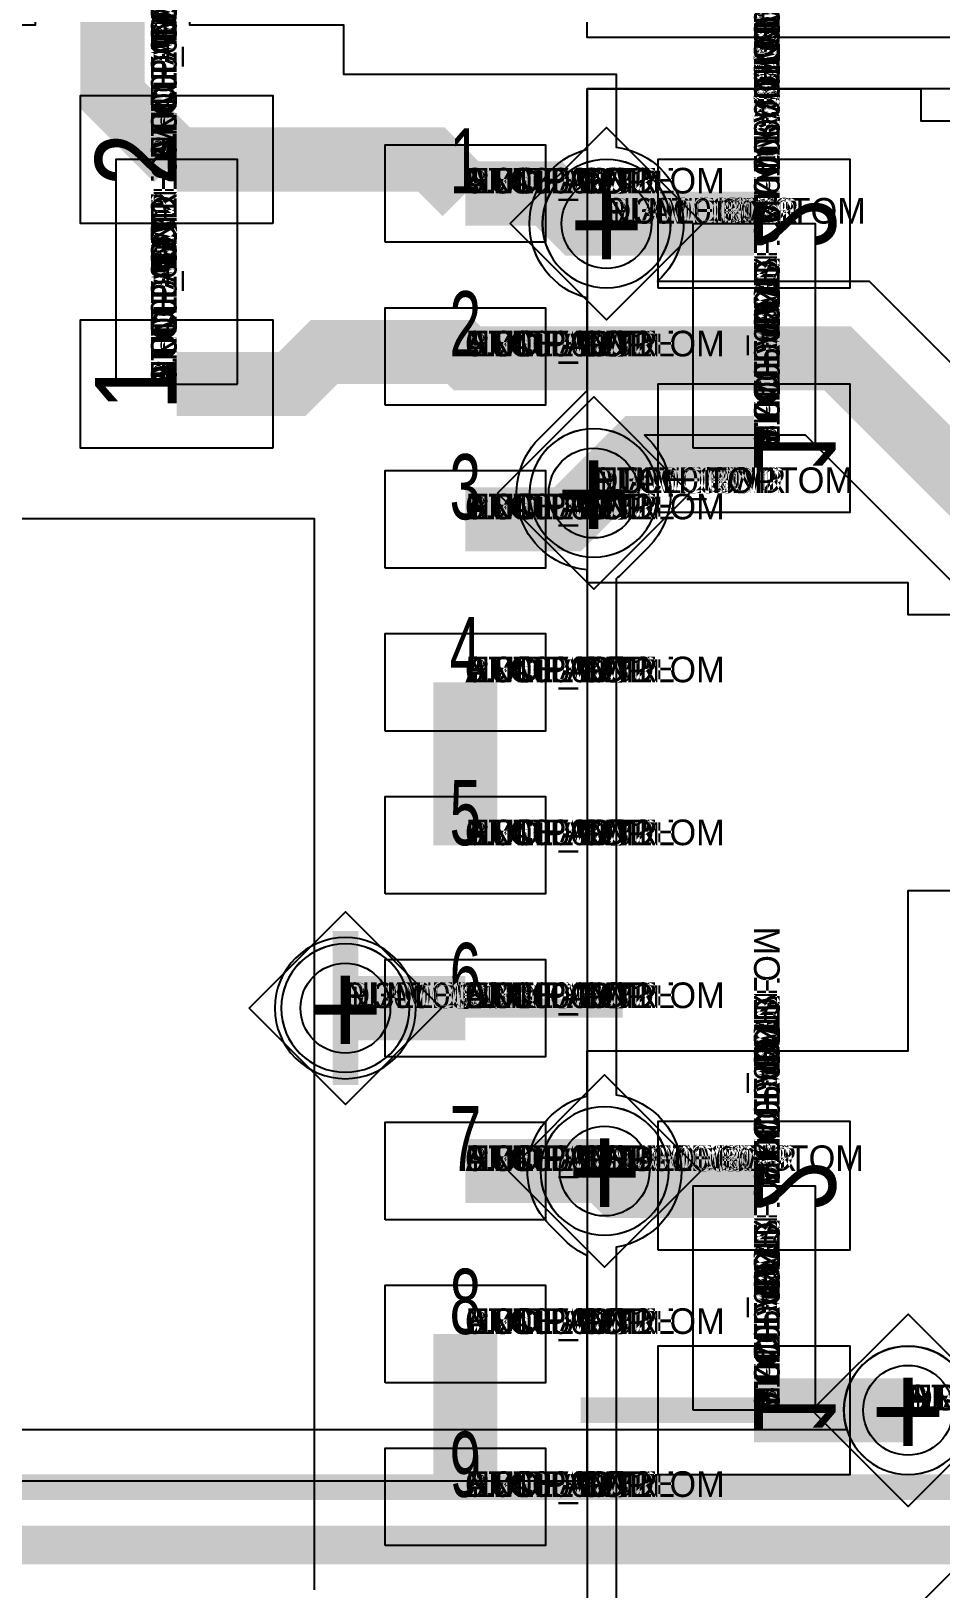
# Model space of a CAD drawing. Extents: x 0 to 323, y 0 to 320.
# Drawn here: x 78.58 to 85.67, y 242.41 to 254.56 of the extents above; entities that cross this region are included whole.
import ezdxf
from ezdxf.enums import TextEntityAlignment as Align

# ---------------------------------------------------------------- set-up
doc = ezdxf.new("R2010")
doc.units = 0
doc.header["$MEASUREMENT"] = 0
doc.layers.get('0').update_dxf_attribs({"linetype": 'CONTINUOUS'})
for name, color, linetype in [('CDN_FIGURES', 7, 'CONTINUOUS'), ('ETCH_BOTTOM', 7, 'CONTINUOUS'), ('ETCH_GND', 3, 'CONTINUOUS'), ('ETCH_INT1', 4, 'CONTINUOUS'), ('ETCH_INT2', 5, 'CONTINUOUS'), ('ETCH_PWR', 6, 'CONTINUOUS'), ('ETCH_TOP', 2, 'CONTINUOUS'), ('MANUFACTURING_NCLEGEND-1-6', 8, 'CONTINUOUS'), ('PACKAGE_GEOMETRY_ASSEMBLY_TOP', 11, 'CONTINUOUS'), ('PACKAGE_GEOMETRY_PIN_NUMBER', 9, 'CONTINUOUS')]:
    doc.layers.add(name, color=color, linetype=linetype)

# ---------------------------------------------------------------- blocks, each defined once
blk = doc.blocks.new('PAD_INFO')
for tag in ['SHAPE_TYPE', 'PAD_HEIGHT', 'PAD_LAYER', 'PAD_TYPE', 'PAD_WIDTH']:
    blk.add_attdef(tag, (0, 0), '', height=0.2)
at = {"flags": 2}
blk.add_attdef('CDN_TYPE', (0, 0), '', height=0.2, dxfattribs=at)
blk = doc.blocks.new('DRILL_INFO')
at = {"flags": 2}
blk.add_attdef('CDN_TYPE', (0, 0), '', height=0.2, dxfattribs=at)
for tag in ['FSHAPE', 'FCHAR', 'DRILL_HEIGHT', 'DIAMETER', 'PLATED', 'DRILL_WIDTH']:
    blk.add_attdef(tag, (0, 0), '', height=0.2)
blk = doc.blocks.new('VIA0700X0300')
at = {"layer": 'ETCH_BOTTOM'}
blk.add_circle((0, 0), 0.35, dxfattribs=at)
at = {"layer": 'ETCH_GND'}
blk.add_circle((0, 0), 0.35, dxfattribs=at)
at = {"layer": 'ETCH_INT1'}
blk.add_circle((0, 0), 0.35, dxfattribs=at)
at = {"layer": 'ETCH_INT2'}
blk.add_circle((0, 0), 0.35, dxfattribs=at)
at = {"layer": 'ETCH_PWR'}
blk.add_circle((0, 0), 0.35, dxfattribs=at)
at = {"layer": 'ETCH_TOP'}
blk.add_circle((0, 0), 0.35, dxfattribs=at)
ref = blk.add_blockref('PAD_INFO', (0, 0))
ref.add_attrib('PAD_LAYER', 'ETCH_TOP', (0, 0), dxfattribs={"height": 0.2})
ref.add_attrib('SHAPE_TYPE', 'NULL', (0, 0), dxfattribs={"height": 0.2})
ref.add_attrib('PAD_TYPE', 'ANTIPAD', (0, 0), dxfattribs={"height": 0.2})
ref.add_attrib('PAD_WIDTH', '0.000000', (0, 0), dxfattribs={"height": 0.2})
ref.add_attrib('PAD_HEIGHT', '0.000000', (0, 0), dxfattribs={"height": 0.2})
ref = blk.add_blockref('PAD_INFO', (0, 0))
ref.add_attrib('PAD_LAYER', 'ETCH_GND', (0, 0), dxfattribs={"height": 0.2})
ref.add_attrib('SHAPE_TYPE', 'NULL', (0, 0), dxfattribs={"height": 0.2})
ref.add_attrib('PAD_TYPE', 'ANTIPAD', (0, 0), dxfattribs={"height": 0.2})
ref.add_attrib('PAD_WIDTH', '0.000000', (0, 0), dxfattribs={"height": 0.2})
ref.add_attrib('PAD_HEIGHT', '0.000000', (0, 0), dxfattribs={"height": 0.2})
ref = blk.add_blockref('PAD_INFO', (0, 0))
ref.add_attrib('PAD_LAYER', 'ETCH_INT1', (0, 0), dxfattribs={"height": 0.2})
ref.add_attrib('SHAPE_TYPE', 'NULL', (0, 0), dxfattribs={"height": 0.2})
ref.add_attrib('PAD_TYPE', 'ANTIPAD', (0, 0), dxfattribs={"height": 0.2})
ref.add_attrib('PAD_WIDTH', '0.000000', (0, 0), dxfattribs={"height": 0.2})
ref.add_attrib('PAD_HEIGHT', '0.000000', (0, 0), dxfattribs={"height": 0.2})
ref = blk.add_blockref('PAD_INFO', (0, 0))
ref.add_attrib('PAD_LAYER', 'ETCH_INT2', (0, 0), dxfattribs={"height": 0.2})
ref.add_attrib('SHAPE_TYPE', 'NULL', (0, 0), dxfattribs={"height": 0.2})
ref.add_attrib('PAD_TYPE', 'ANTIPAD', (0, 0), dxfattribs={"height": 0.2})
ref.add_attrib('PAD_WIDTH', '0.000000', (0, 0), dxfattribs={"height": 0.2})
ref.add_attrib('PAD_HEIGHT', '0.000000', (0, 0), dxfattribs={"height": 0.2})
ref = blk.add_blockref('PAD_INFO', (0, 0))
ref.add_attrib('PAD_LAYER', 'ETCH_PWR', (0, 0), dxfattribs={"height": 0.2})
ref.add_attrib('SHAPE_TYPE', 'NULL', (0, 0), dxfattribs={"height": 0.2})
ref.add_attrib('PAD_TYPE', 'ANTIPAD', (0, 0), dxfattribs={"height": 0.2})
ref.add_attrib('PAD_WIDTH', '0.000000', (0, 0), dxfattribs={"height": 0.2})
ref.add_attrib('PAD_HEIGHT', '0.000000', (0, 0), dxfattribs={"height": 0.2})
ref = blk.add_blockref('PAD_INFO', (0, 0))
ref.add_attrib('PAD_LAYER', 'ETCH_BOTTOM', (0, 0), dxfattribs={"height": 0.2})
ref.add_attrib('SHAPE_TYPE', 'NULL', (0, 0), dxfattribs={"height": 0.2})
ref.add_attrib('PAD_TYPE', 'ANTIPAD', (0, 0), dxfattribs={"height": 0.2})
ref.add_attrib('PAD_WIDTH', '0.000000', (0, 0), dxfattribs={"height": 0.2})
ref.add_attrib('PAD_HEIGHT', '0.000000', (0, 0), dxfattribs={"height": 0.2})
ref = blk.add_blockref('PAD_INFO', (0, 0))
ref.add_attrib('PAD_LAYER', 'ETCH_TOP', (0, 0), dxfattribs={"height": 0.2})
ref.add_attrib('SHAPE_TYPE', 'NULL', (0, 0), dxfattribs={"height": 0.2})
ref.add_attrib('PAD_TYPE', 'THERMAL', (0, 0), dxfattribs={"height": 0.2})
ref.add_attrib('PAD_WIDTH', '0.000000', (0, 0), dxfattribs={"height": 0.2})
ref.add_attrib('PAD_HEIGHT', '0.000000', (0, 0), dxfattribs={"height": 0.2})
ref = blk.add_blockref('PAD_INFO', (0, 0))
ref.add_attrib('PAD_LAYER', 'ETCH_GND', (0, 0), dxfattribs={"height": 0.2})
ref.add_attrib('SHAPE_TYPE', 'NULL', (0, 0), dxfattribs={"height": 0.2})
ref.add_attrib('PAD_TYPE', 'THERMAL', (0, 0), dxfattribs={"height": 0.2})
ref.add_attrib('PAD_WIDTH', '0.000000', (0, 0), dxfattribs={"height": 0.2})
ref.add_attrib('PAD_HEIGHT', '0.000000', (0, 0), dxfattribs={"height": 0.2})
ref = blk.add_blockref('PAD_INFO', (0, 0))
ref.add_attrib('PAD_LAYER', 'ETCH_INT1', (0, 0), dxfattribs={"height": 0.2})
ref.add_attrib('SHAPE_TYPE', 'NULL', (0, 0), dxfattribs={"height": 0.2})
ref.add_attrib('PAD_TYPE', 'THERMAL', (0, 0), dxfattribs={"height": 0.2})
ref.add_attrib('PAD_WIDTH', '0.000000', (0, 0), dxfattribs={"height": 0.2})
ref.add_attrib('PAD_HEIGHT', '0.000000', (0, 0), dxfattribs={"height": 0.2})
ref = blk.add_blockref('PAD_INFO', (0, 0))
ref.add_attrib('PAD_LAYER', 'ETCH_INT2', (0, 0), dxfattribs={"height": 0.2})
ref.add_attrib('SHAPE_TYPE', 'NULL', (0, 0), dxfattribs={"height": 0.2})
ref.add_attrib('PAD_TYPE', 'THERMAL', (0, 0), dxfattribs={"height": 0.2})
ref.add_attrib('PAD_WIDTH', '0.000000', (0, 0), dxfattribs={"height": 0.2})
ref.add_attrib('PAD_HEIGHT', '0.000000', (0, 0), dxfattribs={"height": 0.2})
ref = blk.add_blockref('PAD_INFO', (0, 0))
ref.add_attrib('PAD_LAYER', 'ETCH_PWR', (0, 0), dxfattribs={"height": 0.2})
ref.add_attrib('SHAPE_TYPE', 'NULL', (0, 0), dxfattribs={"height": 0.2})
ref.add_attrib('PAD_TYPE', 'THERMAL', (0, 0), dxfattribs={"height": 0.2})
ref.add_attrib('PAD_WIDTH', '0.000000', (0, 0), dxfattribs={"height": 0.2})
ref.add_attrib('PAD_HEIGHT', '0.000000', (0, 0), dxfattribs={"height": 0.2})
ref = blk.add_blockref('PAD_INFO', (0, 0))
ref.add_attrib('PAD_LAYER', 'ETCH_BOTTOM', (0, 0), dxfattribs={"height": 0.2})
ref.add_attrib('SHAPE_TYPE', 'NULL', (0, 0), dxfattribs={"height": 0.2})
ref.add_attrib('PAD_TYPE', 'THERMAL', (0, 0), dxfattribs={"height": 0.2})
ref.add_attrib('PAD_WIDTH', '0.000000', (0, 0), dxfattribs={"height": 0.2})
ref.add_attrib('PAD_HEIGHT', '0.000000', (0, 0), dxfattribs={"height": 0.2})
ref = blk.add_blockref('PAD_INFO', (0, 0))
ref.add_attrib('PAD_LAYER', 'ETCH_TOP', (0, 0), dxfattribs={"height": 0.2})
ref.add_attrib('SHAPE_TYPE', 'CIRCLE', (0, 0), dxfattribs={"height": 0.2})
ref.add_attrib('PAD_TYPE', 'REGULAR', (0, 0), dxfattribs={"height": 0.2})
ref.add_attrib('PAD_WIDTH', '0.700000', (0, 0), dxfattribs={"height": 0.2})
ref.add_attrib('PAD_HEIGHT', '0.700000', (0, 0), dxfattribs={"height": 0.2})
ref = blk.add_blockref('PAD_INFO', (0, 0))
ref.add_attrib('PAD_LAYER', 'ETCH_GND', (0, 0), dxfattribs={"height": 0.2})
ref.add_attrib('SHAPE_TYPE', 'CIRCLE', (0, 0), dxfattribs={"height": 0.2})
ref.add_attrib('PAD_TYPE', 'REGULAR', (0, 0), dxfattribs={"height": 0.2})
ref.add_attrib('PAD_WIDTH', '0.700000', (0, 0), dxfattribs={"height": 0.2})
ref.add_attrib('PAD_HEIGHT', '0.700000', (0, 0), dxfattribs={"height": 0.2})
ref = blk.add_blockref('PAD_INFO', (0, 0))
ref.add_attrib('PAD_LAYER', 'ETCH_INT1', (0, 0), dxfattribs={"height": 0.2})
ref.add_attrib('SHAPE_TYPE', 'CIRCLE', (0, 0), dxfattribs={"height": 0.2})
ref.add_attrib('PAD_TYPE', 'REGULAR', (0, 0), dxfattribs={"height": 0.2})
ref.add_attrib('PAD_WIDTH', '0.700000', (0, 0), dxfattribs={"height": 0.2})
ref.add_attrib('PAD_HEIGHT', '0.700000', (0, 0), dxfattribs={"height": 0.2})
ref = blk.add_blockref('PAD_INFO', (0, 0))
ref.add_attrib('PAD_LAYER', 'ETCH_INT2', (0, 0), dxfattribs={"height": 0.2})
ref.add_attrib('SHAPE_TYPE', 'CIRCLE', (0, 0), dxfattribs={"height": 0.2})
ref.add_attrib('PAD_TYPE', 'REGULAR', (0, 0), dxfattribs={"height": 0.2})
ref.add_attrib('PAD_WIDTH', '0.700000', (0, 0), dxfattribs={"height": 0.2})
ref.add_attrib('PAD_HEIGHT', '0.700000', (0, 0), dxfattribs={"height": 0.2})
ref = blk.add_blockref('PAD_INFO', (0, 0))
ref.add_attrib('PAD_LAYER', 'ETCH_PWR', (0, 0), dxfattribs={"height": 0.2})
ref.add_attrib('SHAPE_TYPE', 'CIRCLE', (0, 0), dxfattribs={"height": 0.2})
ref.add_attrib('PAD_TYPE', 'REGULAR', (0, 0), dxfattribs={"height": 0.2})
ref.add_attrib('PAD_WIDTH', '0.700000', (0, 0), dxfattribs={"height": 0.2})
ref.add_attrib('PAD_HEIGHT', '0.700000', (0, 0), dxfattribs={"height": 0.2})
ref = blk.add_blockref('PAD_INFO', (0, 0))
ref.add_attrib('PAD_LAYER', 'ETCH_BOTTOM', (0, 0), dxfattribs={"height": 0.2})
ref.add_attrib('SHAPE_TYPE', 'CIRCLE', (0, 0), dxfattribs={"height": 0.2})
ref.add_attrib('PAD_TYPE', 'REGULAR', (0, 0), dxfattribs={"height": 0.2})
ref.add_attrib('PAD_WIDTH', '0.700000', (0, 0), dxfattribs={"height": 0.2})
ref.add_attrib('PAD_HEIGHT', '0.700000', (0, 0), dxfattribs={"height": 0.2})
ref = blk.add_blockref('DRILL_INFO', (0, 0))
ref.add_attrib('DIAMETER', '0.300000', (0, 0), dxfattribs={"height": 0.2})
ref.add_attrib('PLATED', 'PLATED', (0, 0), dxfattribs={"height": 0.2})
ref.add_attrib('FSHAPE', 'DIAMOND', (0, 0), dxfattribs={"height": 0.2})
ref.add_attrib('FCHAR', '+', (0, 0), dxfattribs={"height": 0.2})
ref.add_attrib('DRILL_WIDTH', '1.500000', (0, 0), dxfattribs={"height": 0.2})
ref.add_attrib('DRILL_HEIGHT', '1.500000', (0, 0), dxfattribs={"height": 0.2})
for tag in ['CDN_TYPE', 'PIN']:
    blk.add_attdef(tag, (0, 0), '', height=0.2)
at = {"flags": 2}
for tag in ['PSTKNAME', 'BBV']:
    blk.add_attdef(tag, (0, 0), '', height=0.2, dxfattribs=at)
blk = doc.blocks.new('FIGURE_DIAMOND')
at = {"layer": 'CDN_FIGURES'}
blk.add_lwpolyline([(-0.5, 0), (0, 0.5), (0.5, 0), (0, -0.5)], close=True, dxfattribs=at)
blk = doc.blocks.new('RC1000X1500TS')
at = {"layer": 'ETCH_TOP'}
blk.add_lwpolyline([(-0.5, -0.75), (-0.5, 0.75), (0.5, 0.75), (0.5, -0.75)], close=True, dxfattribs=at)
ref = blk.add_blockref('PAD_INFO', (0, 0))
ref.add_attrib('PAD_LAYER', 'ETCH_TOP', (0, 0), dxfattribs={"height": 0.2})
ref.add_attrib('SHAPE_TYPE', 'NULL', (0, 0), dxfattribs={"height": 0.2})
ref.add_attrib('PAD_TYPE', 'ANTIPAD', (0, 0), dxfattribs={"height": 0.2})
ref.add_attrib('PAD_WIDTH', '0.000000', (0, 0), dxfattribs={"height": 0.2})
ref.add_attrib('PAD_HEIGHT', '0.000000', (0, 0), dxfattribs={"height": 0.2})
ref = blk.add_blockref('PAD_INFO', (0, 0))
ref.add_attrib('PAD_LAYER', 'ETCH_GND', (0, 0), dxfattribs={"height": 0.2})
ref.add_attrib('SHAPE_TYPE', 'NULL', (0, 0), dxfattribs={"height": 0.2})
ref.add_attrib('PAD_TYPE', 'ANTIPAD', (0, 0), dxfattribs={"height": 0.2})
ref.add_attrib('PAD_WIDTH', '0.000000', (0, 0), dxfattribs={"height": 0.2})
ref.add_attrib('PAD_HEIGHT', '0.000000', (0, 0), dxfattribs={"height": 0.2})
ref = blk.add_blockref('PAD_INFO', (0, 0))
ref.add_attrib('PAD_LAYER', 'ETCH_INT1', (0, 0), dxfattribs={"height": 0.2})
ref.add_attrib('SHAPE_TYPE', 'NULL', (0, 0), dxfattribs={"height": 0.2})
ref.add_attrib('PAD_TYPE', 'ANTIPAD', (0, 0), dxfattribs={"height": 0.2})
ref.add_attrib('PAD_WIDTH', '0.000000', (0, 0), dxfattribs={"height": 0.2})
ref.add_attrib('PAD_HEIGHT', '0.000000', (0, 0), dxfattribs={"height": 0.2})
ref = blk.add_blockref('PAD_INFO', (0, 0))
ref.add_attrib('PAD_LAYER', 'ETCH_INT2', (0, 0), dxfattribs={"height": 0.2})
ref.add_attrib('SHAPE_TYPE', 'NULL', (0, 0), dxfattribs={"height": 0.2})
ref.add_attrib('PAD_TYPE', 'ANTIPAD', (0, 0), dxfattribs={"height": 0.2})
ref.add_attrib('PAD_WIDTH', '0.000000', (0, 0), dxfattribs={"height": 0.2})
ref.add_attrib('PAD_HEIGHT', '0.000000', (0, 0), dxfattribs={"height": 0.2})
ref = blk.add_blockref('PAD_INFO', (0, 0))
ref.add_attrib('PAD_LAYER', 'ETCH_PWR', (0, 0), dxfattribs={"height": 0.2})
ref.add_attrib('SHAPE_TYPE', 'NULL', (0, 0), dxfattribs={"height": 0.2})
ref.add_attrib('PAD_TYPE', 'ANTIPAD', (0, 0), dxfattribs={"height": 0.2})
ref.add_attrib('PAD_WIDTH', '0.000000', (0, 0), dxfattribs={"height": 0.2})
ref.add_attrib('PAD_HEIGHT', '0.000000', (0, 0), dxfattribs={"height": 0.2})
ref = blk.add_blockref('PAD_INFO', (0, 0))
ref.add_attrib('PAD_LAYER', 'ETCH_BOTTOM', (0, 0), dxfattribs={"height": 0.2})
ref.add_attrib('SHAPE_TYPE', 'NULL', (0, 0), dxfattribs={"height": 0.2})
ref.add_attrib('PAD_TYPE', 'ANTIPAD', (0, 0), dxfattribs={"height": 0.2})
ref.add_attrib('PAD_WIDTH', '0.000000', (0, 0), dxfattribs={"height": 0.2})
ref.add_attrib('PAD_HEIGHT', '0.000000', (0, 0), dxfattribs={"height": 0.2})
ref = blk.add_blockref('PAD_INFO', (0, 0))
ref.add_attrib('PAD_LAYER', 'ETCH_TOP', (0, 0), dxfattribs={"height": 0.2})
ref.add_attrib('SHAPE_TYPE', 'NULL', (0, 0), dxfattribs={"height": 0.2})
ref.add_attrib('PAD_TYPE', 'THERMAL', (0, 0), dxfattribs={"height": 0.2})
ref.add_attrib('PAD_WIDTH', '0.000000', (0, 0), dxfattribs={"height": 0.2})
ref.add_attrib('PAD_HEIGHT', '0.000000', (0, 0), dxfattribs={"height": 0.2})
ref = blk.add_blockref('PAD_INFO', (0, 0))
ref.add_attrib('PAD_LAYER', 'ETCH_GND', (0, 0), dxfattribs={"height": 0.2})
ref.add_attrib('SHAPE_TYPE', 'NULL', (0, 0), dxfattribs={"height": 0.2})
ref.add_attrib('PAD_TYPE', 'THERMAL', (0, 0), dxfattribs={"height": 0.2})
ref.add_attrib('PAD_WIDTH', '0.000000', (0, 0), dxfattribs={"height": 0.2})
ref.add_attrib('PAD_HEIGHT', '0.000000', (0, 0), dxfattribs={"height": 0.2})
ref = blk.add_blockref('PAD_INFO', (0, 0))
ref.add_attrib('PAD_LAYER', 'ETCH_INT1', (0, 0), dxfattribs={"height": 0.2})
ref.add_attrib('SHAPE_TYPE', 'NULL', (0, 0), dxfattribs={"height": 0.2})
ref.add_attrib('PAD_TYPE', 'THERMAL', (0, 0), dxfattribs={"height": 0.2})
ref.add_attrib('PAD_WIDTH', '0.000000', (0, 0), dxfattribs={"height": 0.2})
ref.add_attrib('PAD_HEIGHT', '0.000000', (0, 0), dxfattribs={"height": 0.2})
ref = blk.add_blockref('PAD_INFO', (0, 0))
ref.add_attrib('PAD_LAYER', 'ETCH_INT2', (0, 0), dxfattribs={"height": 0.2})
ref.add_attrib('SHAPE_TYPE', 'NULL', (0, 0), dxfattribs={"height": 0.2})
ref.add_attrib('PAD_TYPE', 'THERMAL', (0, 0), dxfattribs={"height": 0.2})
ref.add_attrib('PAD_WIDTH', '0.000000', (0, 0), dxfattribs={"height": 0.2})
ref.add_attrib('PAD_HEIGHT', '0.000000', (0, 0), dxfattribs={"height": 0.2})
ref = blk.add_blockref('PAD_INFO', (0, 0))
ref.add_attrib('PAD_LAYER', 'ETCH_PWR', (0, 0), dxfattribs={"height": 0.2})
ref.add_attrib('SHAPE_TYPE', 'NULL', (0, 0), dxfattribs={"height": 0.2})
ref.add_attrib('PAD_TYPE', 'THERMAL', (0, 0), dxfattribs={"height": 0.2})
ref.add_attrib('PAD_WIDTH', '0.000000', (0, 0), dxfattribs={"height": 0.2})
ref.add_attrib('PAD_HEIGHT', '0.000000', (0, 0), dxfattribs={"height": 0.2})
ref = blk.add_blockref('PAD_INFO', (0, 0))
ref.add_attrib('PAD_LAYER', 'ETCH_BOTTOM', (0, 0), dxfattribs={"height": 0.2})
ref.add_attrib('SHAPE_TYPE', 'NULL', (0, 0), dxfattribs={"height": 0.2})
ref.add_attrib('PAD_TYPE', 'THERMAL', (0, 0), dxfattribs={"height": 0.2})
ref.add_attrib('PAD_WIDTH', '0.000000', (0, 0), dxfattribs={"height": 0.2})
ref.add_attrib('PAD_HEIGHT', '0.000000', (0, 0), dxfattribs={"height": 0.2})
ref = blk.add_blockref('PAD_INFO', (0, 0))
ref.add_attrib('PAD_LAYER', 'ETCH_GND', (0, 0), dxfattribs={"height": 0.2})
ref.add_attrib('SHAPE_TYPE', 'NULL', (0, 0), dxfattribs={"height": 0.2})
ref.add_attrib('PAD_TYPE', 'REGULAR', (0, 0), dxfattribs={"height": 0.2})
ref.add_attrib('PAD_WIDTH', '0.000000', (0, 0), dxfattribs={"height": 0.2})
ref.add_attrib('PAD_HEIGHT', '0.000000', (0, 0), dxfattribs={"height": 0.2})
ref = blk.add_blockref('PAD_INFO', (0, 0))
ref.add_attrib('PAD_LAYER', 'ETCH_INT1', (0, 0), dxfattribs={"height": 0.2})
ref.add_attrib('SHAPE_TYPE', 'NULL', (0, 0), dxfattribs={"height": 0.2})
ref.add_attrib('PAD_TYPE', 'REGULAR', (0, 0), dxfattribs={"height": 0.2})
ref.add_attrib('PAD_WIDTH', '0.000000', (0, 0), dxfattribs={"height": 0.2})
ref.add_attrib('PAD_HEIGHT', '0.000000', (0, 0), dxfattribs={"height": 0.2})
ref = blk.add_blockref('PAD_INFO', (0, 0))
ref.add_attrib('PAD_LAYER', 'ETCH_INT2', (0, 0), dxfattribs={"height": 0.2})
ref.add_attrib('SHAPE_TYPE', 'NULL', (0, 0), dxfattribs={"height": 0.2})
ref.add_attrib('PAD_TYPE', 'REGULAR', (0, 0), dxfattribs={"height": 0.2})
ref.add_attrib('PAD_WIDTH', '0.000000', (0, 0), dxfattribs={"height": 0.2})
ref.add_attrib('PAD_HEIGHT', '0.000000', (0, 0), dxfattribs={"height": 0.2})
ref = blk.add_blockref('PAD_INFO', (0, 0))
ref.add_attrib('PAD_LAYER', 'ETCH_PWR', (0, 0), dxfattribs={"height": 0.2})
ref.add_attrib('SHAPE_TYPE', 'NULL', (0, 0), dxfattribs={"height": 0.2})
ref.add_attrib('PAD_TYPE', 'REGULAR', (0, 0), dxfattribs={"height": 0.2})
ref.add_attrib('PAD_WIDTH', '0.000000', (0, 0), dxfattribs={"height": 0.2})
ref.add_attrib('PAD_HEIGHT', '0.000000', (0, 0), dxfattribs={"height": 0.2})
ref = blk.add_blockref('PAD_INFO', (0, 0))
ref.add_attrib('PAD_LAYER', 'ETCH_BOTTOM', (0, 0), dxfattribs={"height": 0.2})
ref.add_attrib('SHAPE_TYPE', 'NULL', (0, 0), dxfattribs={"height": 0.2})
ref.add_attrib('PAD_TYPE', 'REGULAR', (0, 0), dxfattribs={"height": 0.2})
ref.add_attrib('PAD_WIDTH', '0.000000', (0, 0), dxfattribs={"height": 0.2})
ref.add_attrib('PAD_HEIGHT', '0.000000', (0, 0), dxfattribs={"height": 0.2})
ref = blk.add_blockref('DRILL_INFO', (0, 0))
ref.add_attrib('DIAMETER', '0.000000', (0, 0), dxfattribs={"height": 0.2})
ref.add_attrib('PLATED', 'PLATED', (0, 0), dxfattribs={"height": 0.2})
ref.add_attrib('FSHAPE', 'NULL', (0, 0), dxfattribs={"height": 0.2})
ref.add_attrib('DRILL_WIDTH', '0.000000', (0, 0), dxfattribs={"height": 0.2})
ref.add_attrib('DRILL_HEIGHT', '0.000000', (0, 0), dxfattribs={"height": 0.2})
ref = blk.add_blockref('PAD_INFO', (0, 0))
ref.add_attrib('PAD_LAYER', 'ETCH_TOP', (0, 0), dxfattribs={"height": 0.2})
ref.add_attrib('SHAPE_TYPE', 'RECTANGLE', (0, 0), dxfattribs={"height": 0.2})
ref.add_attrib('PAD_TYPE', 'REGULAR', (0, 0), dxfattribs={"height": 0.2})
ref.add_attrib('PAD_WIDTH', '1.000000', (0, 0), dxfattribs={"height": 0.2})
ref.add_attrib('PAD_HEIGHT', '1.500000', (0, 0), dxfattribs={"height": 0.2})
for tag in ['CDN_TYPE', 'PIN']:
    blk.add_attdef(tag, (0, 0), '', height=0.2)
at = {"flags": 2}
for tag in ['PSTKNAME', 'BBV']:
    blk.add_attdef(tag, (0, 0), '', height=0.2, dxfattribs=at)
blk = doc.blocks.new('F56')
at = {"layer": 'PACKAGE_GEOMETRY_ASSEMBLY_TOP'}
blk.add_lwpolyline([(0, -0.475), (1.75, -0.475), (1.75, 0.475), (0, 0.475)], close=True, dxfattribs=at)
at = {"layer": 'ETCH_TOP'}
ref = blk.add_blockref('RC1000X1500TS', (0, 0), dxfattribs=at)
ref.add_attrib('CDN_TYPE', 'PIN', (0, 0), dxfattribs={"height": 0.2})
ref.add_attrib('PIN', '1', (0, 0), dxfattribs={"height": 0.2})
ref = blk.add_blockref('RC1000X1500TS', (1.75, 0), dxfattribs=at)
ref.add_attrib('CDN_TYPE', 'PIN', (0, 0), dxfattribs={"height": 0.2})
ref.add_attrib('PIN', '2', (0, 0), dxfattribs={"height": 0.2})
at = {"flags": 2}
for tag in ['SYMBOL_TYPE', 'CDN_TYPE', 'REFDES']:
    blk.add_attdef(tag, (0, 0), '', height=0.2, dxfattribs=at)
blk = doc.blocks.new('RC1250X0760TS')
at = {"layer": 'ETCH_TOP'}
blk.add_lwpolyline([(-0.625, -0.38), (-0.625, 0.38), (0.625, 0.38), (0.625, -0.38)], close=True, dxfattribs=at)
ref = blk.add_blockref('PAD_INFO', (0, 0))
ref.add_attrib('PAD_LAYER', 'ETCH_TOP', (0, 0), dxfattribs={"height": 0.2})
ref.add_attrib('SHAPE_TYPE', 'NULL', (0, 0), dxfattribs={"height": 0.2})
ref.add_attrib('PAD_TYPE', 'ANTIPAD', (0, 0), dxfattribs={"height": 0.2})
ref.add_attrib('PAD_WIDTH', '0.000000', (0, 0), dxfattribs={"height": 0.2})
ref.add_attrib('PAD_HEIGHT', '0.000000', (0, 0), dxfattribs={"height": 0.2})
ref = blk.add_blockref('PAD_INFO', (0, 0))
ref.add_attrib('PAD_LAYER', 'ETCH_GND', (0, 0), dxfattribs={"height": 0.2})
ref.add_attrib('SHAPE_TYPE', 'NULL', (0, 0), dxfattribs={"height": 0.2})
ref.add_attrib('PAD_TYPE', 'ANTIPAD', (0, 0), dxfattribs={"height": 0.2})
ref.add_attrib('PAD_WIDTH', '0.000000', (0, 0), dxfattribs={"height": 0.2})
ref.add_attrib('PAD_HEIGHT', '0.000000', (0, 0), dxfattribs={"height": 0.2})
ref = blk.add_blockref('PAD_INFO', (0, 0))
ref.add_attrib('PAD_LAYER', 'ETCH_INT1', (0, 0), dxfattribs={"height": 0.2})
ref.add_attrib('SHAPE_TYPE', 'NULL', (0, 0), dxfattribs={"height": 0.2})
ref.add_attrib('PAD_TYPE', 'ANTIPAD', (0, 0), dxfattribs={"height": 0.2})
ref.add_attrib('PAD_WIDTH', '0.000000', (0, 0), dxfattribs={"height": 0.2})
ref.add_attrib('PAD_HEIGHT', '0.000000', (0, 0), dxfattribs={"height": 0.2})
ref = blk.add_blockref('PAD_INFO', (0, 0))
ref.add_attrib('PAD_LAYER', 'ETCH_INT2', (0, 0), dxfattribs={"height": 0.2})
ref.add_attrib('SHAPE_TYPE', 'NULL', (0, 0), dxfattribs={"height": 0.2})
ref.add_attrib('PAD_TYPE', 'ANTIPAD', (0, 0), dxfattribs={"height": 0.2})
ref.add_attrib('PAD_WIDTH', '0.000000', (0, 0), dxfattribs={"height": 0.2})
ref.add_attrib('PAD_HEIGHT', '0.000000', (0, 0), dxfattribs={"height": 0.2})
ref = blk.add_blockref('PAD_INFO', (0, 0))
ref.add_attrib('PAD_LAYER', 'ETCH_PWR', (0, 0), dxfattribs={"height": 0.2})
ref.add_attrib('SHAPE_TYPE', 'NULL', (0, 0), dxfattribs={"height": 0.2})
ref.add_attrib('PAD_TYPE', 'ANTIPAD', (0, 0), dxfattribs={"height": 0.2})
ref.add_attrib('PAD_WIDTH', '0.000000', (0, 0), dxfattribs={"height": 0.2})
ref.add_attrib('PAD_HEIGHT', '0.000000', (0, 0), dxfattribs={"height": 0.2})
ref = blk.add_blockref('PAD_INFO', (0, 0))
ref.add_attrib('PAD_LAYER', 'ETCH_BOTTOM', (0, 0), dxfattribs={"height": 0.2})
ref.add_attrib('SHAPE_TYPE', 'NULL', (0, 0), dxfattribs={"height": 0.2})
ref.add_attrib('PAD_TYPE', 'ANTIPAD', (0, 0), dxfattribs={"height": 0.2})
ref.add_attrib('PAD_WIDTH', '0.000000', (0, 0), dxfattribs={"height": 0.2})
ref.add_attrib('PAD_HEIGHT', '0.000000', (0, 0), dxfattribs={"height": 0.2})
ref = blk.add_blockref('PAD_INFO', (0, 0))
ref.add_attrib('PAD_LAYER', 'ETCH_TOP', (0, 0), dxfattribs={"height": 0.2})
ref.add_attrib('SHAPE_TYPE', 'NULL', (0, 0), dxfattribs={"height": 0.2})
ref.add_attrib('PAD_TYPE', 'THERMAL', (0, 0), dxfattribs={"height": 0.2})
ref.add_attrib('PAD_WIDTH', '0.000000', (0, 0), dxfattribs={"height": 0.2})
ref.add_attrib('PAD_HEIGHT', '0.000000', (0, 0), dxfattribs={"height": 0.2})
ref = blk.add_blockref('PAD_INFO', (0, 0))
ref.add_attrib('PAD_LAYER', 'ETCH_GND', (0, 0), dxfattribs={"height": 0.2})
ref.add_attrib('SHAPE_TYPE', 'NULL', (0, 0), dxfattribs={"height": 0.2})
ref.add_attrib('PAD_TYPE', 'THERMAL', (0, 0), dxfattribs={"height": 0.2})
ref.add_attrib('PAD_WIDTH', '0.000000', (0, 0), dxfattribs={"height": 0.2})
ref.add_attrib('PAD_HEIGHT', '0.000000', (0, 0), dxfattribs={"height": 0.2})
ref = blk.add_blockref('PAD_INFO', (0, 0))
ref.add_attrib('PAD_LAYER', 'ETCH_INT1', (0, 0), dxfattribs={"height": 0.2})
ref.add_attrib('SHAPE_TYPE', 'NULL', (0, 0), dxfattribs={"height": 0.2})
ref.add_attrib('PAD_TYPE', 'THERMAL', (0, 0), dxfattribs={"height": 0.2})
ref.add_attrib('PAD_WIDTH', '0.000000', (0, 0), dxfattribs={"height": 0.2})
ref.add_attrib('PAD_HEIGHT', '0.000000', (0, 0), dxfattribs={"height": 0.2})
ref = blk.add_blockref('PAD_INFO', (0, 0))
ref.add_attrib('PAD_LAYER', 'ETCH_INT2', (0, 0), dxfattribs={"height": 0.2})
ref.add_attrib('SHAPE_TYPE', 'NULL', (0, 0), dxfattribs={"height": 0.2})
ref.add_attrib('PAD_TYPE', 'THERMAL', (0, 0), dxfattribs={"height": 0.2})
ref.add_attrib('PAD_WIDTH', '0.000000', (0, 0), dxfattribs={"height": 0.2})
ref.add_attrib('PAD_HEIGHT', '0.000000', (0, 0), dxfattribs={"height": 0.2})
ref = blk.add_blockref('PAD_INFO', (0, 0))
ref.add_attrib('PAD_LAYER', 'ETCH_PWR', (0, 0), dxfattribs={"height": 0.2})
ref.add_attrib('SHAPE_TYPE', 'NULL', (0, 0), dxfattribs={"height": 0.2})
ref.add_attrib('PAD_TYPE', 'THERMAL', (0, 0), dxfattribs={"height": 0.2})
ref.add_attrib('PAD_WIDTH', '0.000000', (0, 0), dxfattribs={"height": 0.2})
ref.add_attrib('PAD_HEIGHT', '0.000000', (0, 0), dxfattribs={"height": 0.2})
ref = blk.add_blockref('PAD_INFO', (0, 0))
ref.add_attrib('PAD_LAYER', 'ETCH_BOTTOM', (0, 0), dxfattribs={"height": 0.2})
ref.add_attrib('SHAPE_TYPE', 'NULL', (0, 0), dxfattribs={"height": 0.2})
ref.add_attrib('PAD_TYPE', 'THERMAL', (0, 0), dxfattribs={"height": 0.2})
ref.add_attrib('PAD_WIDTH', '0.000000', (0, 0), dxfattribs={"height": 0.2})
ref.add_attrib('PAD_HEIGHT', '0.000000', (0, 0), dxfattribs={"height": 0.2})
ref = blk.add_blockref('PAD_INFO', (0, 0))
ref.add_attrib('PAD_LAYER', 'ETCH_TOP', (0, 0), dxfattribs={"height": 0.2})
ref.add_attrib('SHAPE_TYPE', 'RECTANGLE', (0, 0), dxfattribs={"height": 0.2})
ref.add_attrib('PAD_TYPE', 'REGULAR', (0, 0), dxfattribs={"height": 0.2})
ref.add_attrib('PAD_WIDTH', '1.250000', (0, 0), dxfattribs={"height": 0.2})
ref.add_attrib('PAD_HEIGHT', '0.760000', (0, 0), dxfattribs={"height": 0.2})
ref = blk.add_blockref('PAD_INFO', (0, 0))
ref.add_attrib('PAD_LAYER', 'ETCH_GND', (0, 0), dxfattribs={"height": 0.2})
ref.add_attrib('SHAPE_TYPE', 'NULL', (0, 0), dxfattribs={"height": 0.2})
ref.add_attrib('PAD_TYPE', 'REGULAR', (0, 0), dxfattribs={"height": 0.2})
ref.add_attrib('PAD_WIDTH', '0.000000', (0, 0), dxfattribs={"height": 0.2})
ref.add_attrib('PAD_HEIGHT', '0.000000', (0, 0), dxfattribs={"height": 0.2})
ref = blk.add_blockref('PAD_INFO', (0, 0))
ref.add_attrib('PAD_LAYER', 'ETCH_INT1', (0, 0), dxfattribs={"height": 0.2})
ref.add_attrib('SHAPE_TYPE', 'NULL', (0, 0), dxfattribs={"height": 0.2})
ref.add_attrib('PAD_TYPE', 'REGULAR', (0, 0), dxfattribs={"height": 0.2})
ref.add_attrib('PAD_WIDTH', '0.000000', (0, 0), dxfattribs={"height": 0.2})
ref.add_attrib('PAD_HEIGHT', '0.000000', (0, 0), dxfattribs={"height": 0.2})
ref = blk.add_blockref('PAD_INFO', (0, 0))
ref.add_attrib('PAD_LAYER', 'ETCH_INT2', (0, 0), dxfattribs={"height": 0.2})
ref.add_attrib('SHAPE_TYPE', 'NULL', (0, 0), dxfattribs={"height": 0.2})
ref.add_attrib('PAD_TYPE', 'REGULAR', (0, 0), dxfattribs={"height": 0.2})
ref.add_attrib('PAD_WIDTH', '0.000000', (0, 0), dxfattribs={"height": 0.2})
ref.add_attrib('PAD_HEIGHT', '0.000000', (0, 0), dxfattribs={"height": 0.2})
ref = blk.add_blockref('PAD_INFO', (0, 0))
ref.add_attrib('PAD_LAYER', 'ETCH_PWR', (0, 0), dxfattribs={"height": 0.2})
ref.add_attrib('SHAPE_TYPE', 'NULL', (0, 0), dxfattribs={"height": 0.2})
ref.add_attrib('PAD_TYPE', 'REGULAR', (0, 0), dxfattribs={"height": 0.2})
ref.add_attrib('PAD_WIDTH', '0.000000', (0, 0), dxfattribs={"height": 0.2})
ref.add_attrib('PAD_HEIGHT', '0.000000', (0, 0), dxfattribs={"height": 0.2})
ref = blk.add_blockref('PAD_INFO', (0, 0))
ref.add_attrib('PAD_LAYER', 'ETCH_BOTTOM', (0, 0), dxfattribs={"height": 0.2})
ref.add_attrib('SHAPE_TYPE', 'NULL', (0, 0), dxfattribs={"height": 0.2})
ref.add_attrib('PAD_TYPE', 'REGULAR', (0, 0), dxfattribs={"height": 0.2})
ref.add_attrib('PAD_WIDTH', '0.000000', (0, 0), dxfattribs={"height": 0.2})
ref.add_attrib('PAD_HEIGHT', '0.000000', (0, 0), dxfattribs={"height": 0.2})
ref = blk.add_blockref('DRILL_INFO', (0, 0))
ref.add_attrib('DIAMETER', '0.000000', (0, 0), dxfattribs={"height": 0.2})
ref.add_attrib('PLATED', 'PLATED', (0, 0), dxfattribs={"height": 0.2})
ref.add_attrib('FSHAPE', 'NULL', (0, 0), dxfattribs={"height": 0.2})
ref.add_attrib('DRILL_WIDTH', '0.000000', (0, 0), dxfattribs={"height": 0.2})
ref.add_attrib('DRILL_HEIGHT', '0.000000', (0, 0), dxfattribs={"height": 0.2})
for tag in ['CDN_TYPE', 'PIN']:
    blk.add_attdef(tag, (0, 0), '', height=0.2)
at = {"flags": 2}
for tag in ['PSTKNAME', 'BBV']:
    blk.add_attdef(tag, (0, 0), '', height=0.2, dxfattribs=at)
blk = doc.blocks.new('SO-24W')
at = {"layer": 'PACKAGE_GEOMETRY_ASSEMBLY_TOP'}
blk.add_lwpolyline([(-3.8, -7.8), (3.8, -7.8), (3.8, 7.8), (-3.8, 7.8)], close=True, dxfattribs=at)
at = {"layer": 'ETCH_TOP'}
ref = blk.add_blockref('RC1250X0760TS', (-4.75, 6.985), dxfattribs=at)
ref.add_attrib('CDN_TYPE', 'PIN', (0, 0), dxfattribs={"height": 0.2})
ref.add_attrib('PIN', '1', (0, 0), dxfattribs={"height": 0.2})
ref = blk.add_blockref('RC1250X0760TS', (-4.75, 5.715), dxfattribs=at)
ref.add_attrib('CDN_TYPE', 'PIN', (0, 0), dxfattribs={"height": 0.2})
ref.add_attrib('PIN', '2', (0, 0), dxfattribs={"height": 0.2})
ref = blk.add_blockref('RC1250X0760TS', (-4.75, 4.445), dxfattribs=at)
ref.add_attrib('CDN_TYPE', 'PIN', (0, 0), dxfattribs={"height": 0.2})
ref.add_attrib('PIN', '3', (0, 0), dxfattribs={"height": 0.2})
ref = blk.add_blockref('RC1250X0760TS', (-4.75, 3.175), dxfattribs=at)
ref.add_attrib('CDN_TYPE', 'PIN', (0, 0), dxfattribs={"height": 0.2})
ref.add_attrib('PIN', '4', (0, 0), dxfattribs={"height": 0.2})
ref = blk.add_blockref('RC1250X0760TS', (-4.75, 1.905), dxfattribs=at)
ref.add_attrib('CDN_TYPE', 'PIN', (0, 0), dxfattribs={"height": 0.2})
ref.add_attrib('PIN', '5', (0, 0), dxfattribs={"height": 0.2})
ref = blk.add_blockref('RC1250X0760TS', (-4.75, 0.635), dxfattribs=at)
ref.add_attrib('CDN_TYPE', 'PIN', (0, 0), dxfattribs={"height": 0.2})
ref.add_attrib('PIN', '6', (0, 0), dxfattribs={"height": 0.2})
ref = blk.add_blockref('RC1250X0760TS', (-4.75, -6.985), dxfattribs=at)
ref.add_attrib('CDN_TYPE', 'PIN', (0, 0), dxfattribs={"height": 0.2})
ref.add_attrib('PIN', '12', (0, 0), dxfattribs={"height": 0.2})
ref = blk.add_blockref('RC1250X0760TS', (-4.75, -4.445), dxfattribs=at)
ref.add_attrib('CDN_TYPE', 'PIN', (0, 0), dxfattribs={"height": 0.2})
ref.add_attrib('PIN', '10', (0, 0), dxfattribs={"height": 0.2})
ref = blk.add_blockref('RC1250X0760TS', (-4.75, -3.175), dxfattribs=at)
ref.add_attrib('CDN_TYPE', 'PIN', (0, 0), dxfattribs={"height": 0.2})
ref.add_attrib('PIN', '9', (0, 0), dxfattribs={"height": 0.2})
ref = blk.add_blockref('RC1250X0760TS', (-4.75, -1.905), dxfattribs=at)
ref.add_attrib('CDN_TYPE', 'PIN', (0, 0), dxfattribs={"height": 0.2})
ref.add_attrib('PIN', '8', (0, 0), dxfattribs={"height": 0.2})
ref = blk.add_blockref('RC1250X0760TS', (-4.75, -5.715), dxfattribs=at)
ref.add_attrib('CDN_TYPE', 'PIN', (0, 0), dxfattribs={"height": 0.2})
ref.add_attrib('PIN', '11', (0, 0), dxfattribs={"height": 0.2})
ref = blk.add_blockref('RC1250X0760TS', (-4.75, -0.635), dxfattribs=at)
ref.add_attrib('CDN_TYPE', 'PIN', (0, 0), dxfattribs={"height": 0.2})
ref.add_attrib('PIN', '7', (0, 0), dxfattribs={"height": 0.2})
at = {"flags": 2}
for tag in ['SYMBOL_TYPE', 'CDN_TYPE', 'REFDES']:
    blk.add_attdef(tag, (0, 0), '', height=0.2, dxfattribs=at)

msp = doc.modelspace()

# ---------------------------------------------------------------- linework, layer by layer
at = {"layer": 'ETCH_BOTTOM'}
for points in [[(87.294, 250.005, -0.774485), (86.132, 250.005), (85.413, 250.005), (85.413, 250.255), (82.913, 250.255), (82.913, 250.357, -0.638365), (82.538, 251.38), (82.888, 251.73, -0.013911), (82.913, 251.753), (82.913, 252.474, -0.774485), (82.913, 253.636), (82.913, 254.106), (85.513, 254.106), (85.513, 253.856), (89.414, 253.856), (89.449, 253.891), (90.498, 253.891, -0.987496), (90.513, 252.691), (90.513, 251.543, -0.040646), (90.587, 251.48), (90.837, 251.23, -0.609193), (90.513, 250.214), (90.513, 250.005)], [(81.578, 246.94, 1), (80.478, 246.94, 1)]]:
    msp.add_lwpolyline(points, format="xyb", close=True, dxfattribs=at)
for points, format in [([(84.213, 253.055, 0.5, 0.5, 0), (83.063, 253.055, 0.5, 0.5, 0)], "xyseb"), ([(84.213, 251.305, 0.5, 0.5, 0), (83.313, 251.305, 0.5, 0.5, 0), (82.963, 250.955, 0.5, 0.5, 0)], "xyseb"), ([(77.259, 242.402), (74.821, 244.84, -1.558206), (75.528, 245.547), (77.82, 243.256), (82.913, 243.256), (82.913, 245.01, -0.089114), (82.738, 245.131), (82.623, 245.246, -0.588984), (82.913, 246.255), (82.913, 246.606), (85.413, 246.606), (85.413, 247.856), (86.113, 247.856)], "xyb"), ([(81.028, 246.94, 0.2, 0.2, 0), (81.028, 247.541, 0.2, 0.2, 0)], "xyseb"), ([(81.028, 246.34, 0.2, 0.2, 0), (81.028, 246.94, 0.2, 0.2, 0)], "xyseb"), ([(84.213, 245.555, 0.5, 0.5, 0), (83.163, 245.555, 0.5, 0.5, 0), (83.048, 245.67, 0.5, 0.5, 0)], "xyseb"), ([(77.913, 242.755, 0.3, 0.3, 0), (89.563, 242.755, 0.3, 0.3, 0), (92.478, 245.67, 0.3, 0.3, 0), (92.578, 245.67, 0.3, 0.3, 0)], "xyseb"), ([(84.213, 243.805, 0.5, 0.5, 0), (85.413, 243.805, 0.5, 0.5, 0)], "xyseb"), ([(82.862, 243.805, 0.2, 0.2, 0), (84.213, 243.805, 0.2, 0.2, 0)], "xyseb")]:
    msp.add_lwpolyline(points, format=format, dxfattribs=at)
at = {"layer": 'ETCH_GND'}
for points in [[(83.563, 253.055, 1), (82.563, 253.055, 1)], [(83.463, 250.955, 1), (82.463, 250.955, 1)], [(83.548, 245.67, 1), (82.548, 245.67, 1)]]:
    msp.add_lwpolyline(points, format="xyb", close=True, dxfattribs=at)
at = {"layer": 'ETCH_INT1'}
for points in [[(83.563, 253.055, 1), (82.563, 253.055, 1)], [(83.463, 250.955, 1), (82.463, 250.955, 1)], [(81.528, 246.94, 1), (80.528, 246.94, 1)], [(83.548, 245.67, 1), (82.548, 245.67, 1)]]:
    msp.add_lwpolyline(points, format="xyb", close=True, dxfattribs=at)
for points, format in [([(37.431, 242.356), (44.666, 242.356), (45.966, 243.656), (84.936, 243.656, -1.362386), (85.89, 243.656)], "xyb"), ([(153.803, 232.783, 0.2, 0.2, 0), (154.165, 233.145, 0.2, 0.2, 0), (156.373, 233.145, 0.2, 0.2, 0), (156.943, 233.715, 0.2, 0.2, 0), (156.943, 235.981, 0.2, 0.2, 0), (155.368, 237.555, 0.2, 0.2, 0), (137.277, 237.555, 0.2, 0.2, 0), (136.927, 237.905, 0.2, 0.2, 0), (136.098, 237.905, 0.2, 0.2, 0), (135.748, 237.555, 0.2, 0.2, 0), (133.063, 237.555, 0.2, 0.2, 0), (129.158, 241.46, 0.2, 0.2, 0), (129.158, 241.825, 0.2, 0.2, 0), (127.777, 243.205, 0.2, 0.2, 0), (46.153, 243.205, 0.2, 0.2, 0), (44.853, 241.905, 0.2, 0.2, 0), (30.743, 241.905, 0.2, 0.2, 0), (27.643, 238.805, 0.2, 0.2, 0), (18.683, 238.805, 0.2, 0.2, 0), (16.153, 236.275, 0.2, 0.2, 0), (11.643, 236.275, 0.2, 0.2, 0), (10.993, 236.925, 0.2, 0.2, 0)], "xyseb"), ([(153.803, 233.928, 0.2, 0.2, 0), (153.803, 233.845, 0.2, 0.2, 0), (154.103, 233.545, 0.2, 0.2, 0), (156.207, 233.545, 0.2, 0.2, 0), (156.543, 233.881, 0.2, 0.2, 0), (156.543, 235.815, 0.2, 0.2, 0), (155.203, 237.155, 0.2, 0.2, 0), (137.111, 237.155, 0.2, 0.2, 0), (136.761, 237.505, 0.2, 0.2, 0), (136.264, 237.505, 0.2, 0.2, 0), (135.914, 237.155, 0.2, 0.2, 0), (132.897, 237.155, 0.2, 0.2, 0), (128.758, 241.295, 0.2, 0.2, 0), (128.758, 241.659, 0.2, 0.2, 0), (127.611, 242.805, 0.2, 0.2, 0), (46.318, 242.805, 0.2, 0.2, 0), (45.018, 241.505, 0.2, 0.2, 0), (30.908, 241.505, 0.2, 0.2, 0), (27.808, 238.405, 0.2, 0.2, 0), (18.848, 238.405, 0.2, 0.2, 0), (16.318, 235.875, 0.2, 0.2, 0), (9.943, 235.875, 0.2, 0.2, 0), (8.993, 234.925, 0.2, 0.2, 0)], "xyseb")]:
    msp.add_lwpolyline(points, format=format, dxfattribs=at)
at = {"layer": 'ETCH_INT2'}
for points in [[(83.063, 253.556, 1), (83.063, 252.555, 1)], [(82.963, 251.456, 1), (82.963, 250.455, 1)], [(81.028, 247.441, 1), (81.028, 246.44, 1)], [(83.048, 246.171, 1), (83.048, 245.17, 1)], [(85.413, 244.306, 1), (85.413, 243.305, 1)]]:
    msp.add_lwpolyline(points, format="xyb", close=True, dxfattribs=at)
at = {"layer": 'ETCH_PWR'}
for points in [[(83.563, 253.055, 1), (82.563, 253.055, 1)], [(83.463, 250.955, 1), (82.463, 250.955, 1)], [(81.528, 246.94, 1), (80.528, 246.94, 1)], [(85.913, 243.805, 1), (84.913, 243.805, 1)]]:
    msp.add_lwpolyline(points, format="xyb", close=True, dxfattribs=at)
at = {"layer": 'ETCH_TOP'}
for points, format in [([(80.788, 242.406), (80.788, 250.755), (78.413, 250.755), (78.413, 254.606), (78.613, 254.606), (78.613, 254.755), (77.913, 254.755), (77.913, 258.606), (80.413, 258.606), (80.413, 260.106), (81.914, 260.106), (82.238, 260.429), (83.14, 260.429), (83.14, 261.014), (85.949, 261.014, -0.929801)], "xyb"), ([(88.013, 254.505), (82.913, 254.505), (82.913, 255.257), (81.914, 256.255), (80.513, 256.255), (80.513, 254.755), (79.813, 254.755), (79.813, 254.606), (81.013, 254.606), (81.013, 254.221), (83.138, 254.221), (83.138, 253.651, -0.645556), (83.46, 252.606), (85.111, 252.606), (87.137, 250.58, -1)], "xyb"), ([(79.213, 255.805, 0.5, 0.5, 0), (79.213, 254.055, 0.5, 0.5, 0), (79.713, 253.555, 0.5, 0.5, 0)], "xyseb"), ([(79.713, 253.555, 0.5, 0.5, 0), (81.698, 253.555, 0.5, 0.5, 0), (81.963, 253.29, 0.5, 0.5, 0)], "xyseb"), ([(83.063, 253.055, 0.5, 0.5, 0), (82.848, 253.055, 0.5, 0.5, 0), (82.613, 253.29, 0.5, 0.5, 0), (81.963, 253.29, 0.5, 0.5, 0)], "xyseb"), ([(81.963, 252.02, 0.5, 0.5, 0), (81.928, 252.055, 0.5, 0.5, 0), (80.863, 252.055, 0.5, 0.5, 0), (80.613, 251.805, 0.5, 0.5, 0), (79.713, 251.805, 0.5, 0.5, 0)], "xyseb"), ([(86.713, 250.155, 0.5, 0.5, 0), (84.863, 252.005, 0.5, 0.5, 0), (81.978, 252.005, 0.5, 0.5, 0), (81.963, 252.02, 0.5, 0.5, 0)], "xyseb"), ([(86.288, 249.731), (84.614, 251.405), (83.36, 251.405, -0.432568), (83.387, 250.531), (83.182, 250.326, -0.024878), (83.138, 250.286), (83.138, 246.264, -0.859603), (83.138, 245.077), (83.138, 241.174, -0.47842), (83.538, 240.33), (86.113, 242.904)], "xyb"), ([(82.963, 250.955, 0.5, 0.5, 0), (82.758, 250.75, 0.5, 0.5, 0), (81.963, 250.75, 0.5, 0.5, 0)], "xyseb"), ([(81.963, 248.21, 0.5, 0.5, 0), (81.963, 249.48, 0.5, 0.5, 0)], "xyseb"), ([(81.963, 246.94, 0.5, 0.5, 0), (81.028, 246.94, 0.5, 0.5, 0)], "xyseb"), ([(81.963, 246.94, 0.15, 0.15, 0), (83.188, 246.94, 0.15, 0.15, 0)], "xyseb"), ([(81.963, 245.67, 0.5, 0.5, 0), (83.048, 245.67, 0.5, 0.5, 0)], "xyseb"), ([(81.963, 243.13, 0.5, 0.5, 0), (81.963, 244.4, 0.5, 0.5, 0)], "xyseb")]:
    msp.add_lwpolyline(points, format=format, dxfattribs=at)

# ---------------------------------------------------------------- block references
for p, rotation in [((84.213, 257.305), 270), ((79.713, 251.805), 90)]:
    msp.add_blockref('F56', p, dxfattribs=dict(rotation=rotation))
at = {"xscale": -1, "rotation": 270}
for p in [(84.213, 251.305), (84.213, 243.805)]:
    msp.add_blockref('F56', p, dxfattribs=at)
msp.add_blockref('SO-24W', (86.713, 246.305))
at = {"layer": 'ETCH_TOP'}
for p in [(83.063, 253.055), (82.963, 250.955), (81.028, 246.94), (83.048, 245.67), (85.413, 243.805)]:
    msp.add_blockref('VIA0700X0300', p, dxfattribs=at)
at = {"layer": 'MANUFACTURING_NCLEGEND-1-6', "xscale": 1.5, "yscale": 1.5}
for p in [(83.063, 253.055), (82.963, 250.955), (81.028, 246.94), (83.048, 245.67), (85.413, 243.805)]:
    msp.add_blockref('FIGURE_DIAMOND', p, dxfattribs=at)

# ---------------------------------------------------------------- texts
at = {"layer": 'MANUFACTURING_NCLEGEND-1-6'}
for p in [(83.063, 253.055), (82.963, 250.955), (81.028, 246.94), (83.048, 245.67), (85.413, 243.805)]:
    msp.add_text('+', height=0.75, dxfattribs=at).set_placement(p, align=Align.MIDDLE_CENTER)
at = {"layer": 'PACKAGE_GEOMETRY_PIN_NUMBER', "width": 0.649606}
for s, p in [('1', (81.963, 253.29)), ('2', (81.963, 252.02)), ('3', (81.963, 250.75)), ('4', (81.963, 249.48)), ('5', (81.963, 248.21)), ('6', (81.963, 246.94)), ('7', (81.963, 245.67)), ('8', (81.963, 244.4)), ('9', (81.963, 243.13))]:
    msp.add_text(s, height=0.508, dxfattribs=at).set_placement(p, align=Align.CENTER)
at = {"layer": 'PACKAGE_GEOMETRY_PIN_NUMBER', "width": 0.88}
for s, p in [('2', (79.713, 253.555)), ('1', (79.713, 251.805))]:
    msp.add_text(s, height=0.635, rotation=90, dxfattribs=at).set_placement(p, align=Align.CENTER)
at = {"layer": 'PACKAGE_GEOMETRY_PIN_NUMBER', "text_generation_flag": 2, "width": 0.88}
for s, p in [('2', (84.213, 253.055)), ('1', (84.213, 251.305)), ('2', (84.213, 245.555)), ('1', (84.213, 243.805))]:
    msp.add_text(s, height=0.635, rotation=270, dxfattribs=at).set_placement(p, align=Align.CENTER)

doc.saveas('drawing.dxf')
